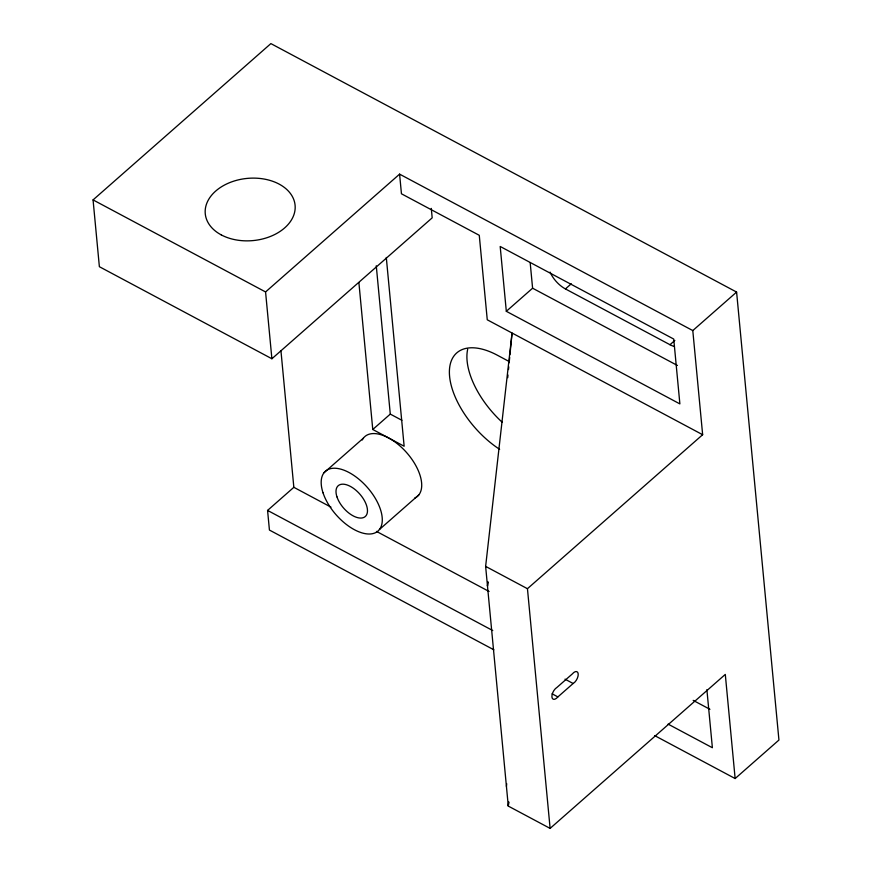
<?xml version="1.0" encoding="UTF-8"?>
<svg xmlns="http://www.w3.org/2000/svg" width="872" height="872" viewBox="0 0 872 872"><rect width="100%" height="100%" fill="white"/><g stroke="black" fill="none" stroke-linecap="round" stroke-linejoin="round"><path stroke-width="1.31" d="M508.649 802.033L508.289 806.088L550.112 828.4L725.297 674.405L735.14 778.543L654.719 735.63M507.722 377.674L507.984 374.971M508.507 369.554L508.768 366.85M509.161 362.785L509.695 357.378M509.957 354.675L512.06 333.028L485.628 566.386L508.289 806.088L508.747 802.044M506.425 786.435L506.708 783.732M431.291 208.408L432.185 217.847L271.89 358.752L99.375 266.701L93.064 199.906L270.876 43.6L736.6 292.076L778.936 740.045L735.14 778.543M271.89 358.752L265.568 291.946L399.594 174.138L692.793 330.575L702.647 434.714L527.451 588.698L550.112 828.4M493.879 649.814L269.426 530.056L267.573 510.414L293.842 487.317L280.926 350.566M506.316 311.304L500.19 246.471L673.74 339.066L679.877 403.9L506.316 311.304L532.596 288.207L530.165 262.537M386.296 257.469L404.139 446.235L372.769 429.493L390.285 414.102L376.268 265.786M324.024 472.744L363.439 438.104M550.079 272.108A20.503 10.704 48.7 0 0 565.427 288.926L571.269 283.792M379.462 529.489L418.876 494.838M565.427 288.926L669.979 344.713L674.841 340.44M692.793 330.575L736.6 292.076M557.884 696.902L573.133 683.495A6.834 3.412 -61.9 0 0 578.201 673.903A6.834 3.412 -61.9 0 0 572.239 674.002L556.979 687.409A6.834 3.412 -61.9 0 0 551.922 697.001A6.834 3.412 -61.9 0 0 557.884 696.902L552.074 693.796M532.596 288.207L677.424 365.477M702.647 434.714L487.263 319.795L479.273 235.309L401.447 193.791L399.594 174.138M509.215 361.553L497.225 355.155A68.354 35.665 48.7 0 0 449.396 373.227A68.354 35.665 48.7 0 0 499.645 449.331M93.064 199.906L265.568 291.946M390.285 414.102L401.905 420.293M485.628 566.386L527.451 588.698M293.842 487.317L330.978 507.123M376.497 531.408L489.083 591.478M693.175 700.369L709.928 709.307M267.573 510.414L492.756 630.554M668.083 724.109L712.38 747.729L706.887 689.654M565.002 679.157L573.133 683.495M358.883 282.528L372.769 429.493M362.24 439.989A39.818 20.775 48.7 0 1 406.178 452.099A39.818 20.775 48.7 0 1 414.603 498.185M502.152 422.212A68.354 35.665 48.7 0 1 467.686 349.214M673.991 346.38A20.503 10.704 48.7 0 1 669.979 344.713M487.884 581.973L487.481 586.038L487.906 581.973M221.259 234.895A45.115 31.229 -5.4 0 0 294.507 212.724A45.115 31.229 -5.4 0 0 234.742 180.842A45.115 31.229 -5.4 0 0 221.259 234.895M336.952 496.855A20.503 10.704 48.7 0 0 363.809 517.456A20.503 10.704 48.7 0 0 354.457 489.05A20.503 10.704 48.7 0 0 336.952 496.855M323.032 492.833A39.818 20.775 48.7 0 0 375.178 532.836A39.818 20.775 48.7 0 0 357.008 477.693A39.818 20.775 48.7 0 0 323.032 492.833"/></g></svg>
